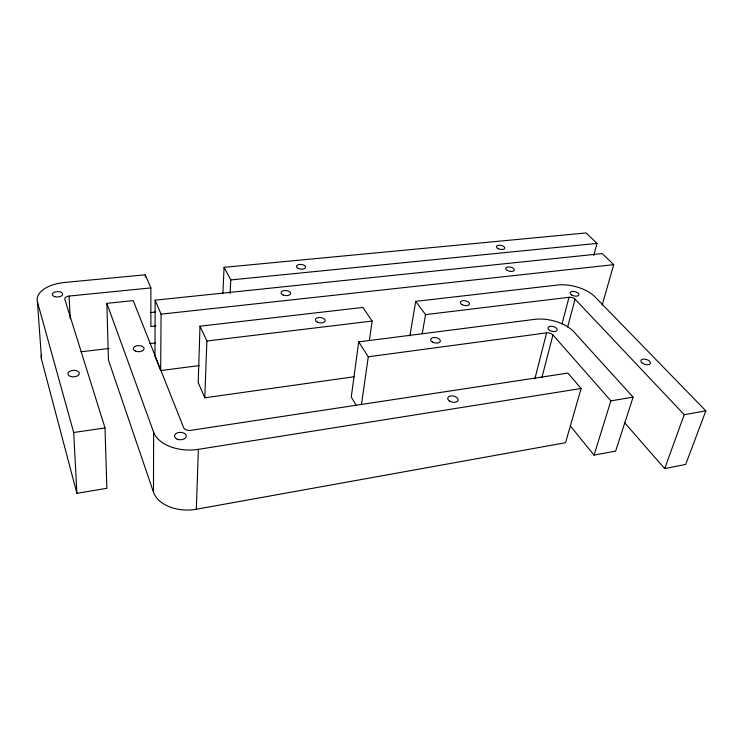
<?xml version="1.0" encoding="UTF-8"?>
<svg xmlns="http://www.w3.org/2000/svg" width="743" height="743" viewBox="0 0 743 743"><rect width="100%" height="100%" fill="white"/><g stroke="black" fill="none" stroke-linecap="round" stroke-linejoin="round"><path stroke-width="1.11" d="M150.875 287.912L69.09 296.067A5.21 2.712 -1.2 0 0 64.78 299.234L105.004 427.94L106.871 488.309L76.891 493.324L41.534 359.38L37.456 301.992A32.581 16.922 -1.2 0 1 64.734 282.442L145.303 274.799L150.875 287.912L150.866 326.539L155.863 325.963M153.476 492.163L153.625 432.194L106.871 303.358L133.229 300.627L183.632 427.68A5.814 3.622 0.6 0 0 190.7 430.364L567.912 373.097L581.119 388.496L565.525 442.717L196.338 509.252A34.847 23.191 -0.5 0 1 153.476 492.163L108.422 360.002L106.871 303.358M602.155 305.122L613.709 264.675L602.211 253.586L155.138 300.172L154.962 356.148L160.674 370.571L199.477 365.556M160.674 370.571L161.073 314.159L155.138 300.172M369.373 340.48L372.132 321.05L362.928 307.435L200.006 326.196L198.205 382.58L204.799 397.811L354.235 376.747M196.338 509.252L198.353 449.348A36.323 22.634 0.6 0 1 153.625 432.194M204.799 397.811L206.879 341L200.006 326.196M222.881 293.42L224.07 267.313L586.088 232.94L597.028 243.416L593.731 255.527M230.089 293.671L230.776 279.944L224.07 267.313M570.494 426.12L594.047 455.143L615.641 451.094L633.11 397.161L574.098 332.084A29.878 15.705 13.7 0 0 534.784 319.351L358.702 341.891L351.263 397.031L356.38 405.632M361.488 404.387L368.277 356.779L358.702 341.891M409.895 335.966L415.69 301.361L557.51 285.033A28.299 14.024 13.8 0 1 594.902 296.782L705.85 410.851L685.696 464.431L664.688 468.61L624.269 422.312M422.219 333.718L425.563 314.605L415.69 301.361M534.867 378.856L546.588 332.873A4.783 2.517 13.7 0 1 552.95 334.944L610.876 400.858L633.11 397.161M541.898 377.565L552.95 334.944M562.005 323.939L569.027 297.284A4.532 2.248 13.7 0 1 575.082 299.197L684.229 414.687L705.85 410.851M567.652 326.966L575.082 299.197M594.047 455.143L610.876 400.858M664.688 468.61L684.229 414.687M198.353 449.348L581.119 388.496M37.456 301.992L73.696 432.519L105.004 427.94M368.277 356.779L546.588 332.873M206.879 341L372.132 321.05M425.563 314.605L569.027 297.284M80.978 351.81L109.11 348.458M149.78 343.61L155.454 342.932M150.355 312.571L155.268 312.041M161.073 314.159L613.709 264.675M230.776 279.944L597.028 243.416M73.696 432.519L76.891 493.324M69.09 296.067L70.241 318.793M145.303 274.799L145.312 277.046M41.534 359.38A31.401 17.526 -2.2 0 1 41.487 354.476M498.144 248.626A4.254 2.006 11.4 0 0 504.748 248.19A4.254 2.006 11.4 0 0 498.859 245.227A4.254 2.006 11.4 0 0 498.144 248.626M298.24 268.418A4.597 2.34 5.9 0 0 305.614 267.48A4.597 2.34 5.9 0 0 299.392 264.48A4.597 2.34 5.9 0 0 298.24 268.418M70.669 376.497A5.749 3.278 -2.6 0 0 79.352 373.45A5.749 3.278 -2.6 0 0 70.799 370.813A5.749 3.278 -2.6 0 0 70.669 376.497M54.75 296.643A5.238 2.693 -1.4 0 0 62.718 294.256A5.238 2.693 -1.4 0 0 54.973 291.962A5.238 2.693 -1.4 0 0 54.75 296.643M135.663 351.179A5.424 3.056 0 0 0 144.086 348.839A5.424 3.056 0 0 0 136.257 345.904A5.424 3.056 0 0 0 135.663 351.179M449.729 401.183A5.294 3.13 11.6 0 0 458.097 400.198A5.294 3.13 11.6 0 0 450.936 395.898A5.294 3.13 11.6 0 0 449.729 401.183M177.233 439.215A5.925 3.724 0.1 0 0 186.289 436.187A5.925 3.724 0.1 0 0 177.586 432.77A5.925 3.724 0.1 0 0 177.233 439.215M283.222 295.017A4.792 2.535 5.4 0 0 290.606 293.531A4.792 2.535 5.4 0 0 283.696 290.652A4.792 2.535 5.4 0 0 283.222 295.017M507.19 270.359A4.384 2.136 11.8 0 0 514.267 270.257A4.384 2.136 11.8 0 0 508.639 266.895A4.384 2.136 11.8 0 0 507.19 270.359M642.481 363.243A4.95 2.563 16.7 0 0 650.348 363.457A4.95 2.563 16.7 0 0 644.088 359.092A4.95 2.563 16.7 0 0 642.481 363.243M462.137 304.686A4.653 2.415 10.9 0 0 469.465 304.063A4.653 2.415 10.9 0 0 463.13 300.618A4.653 2.415 10.9 0 0 462.137 304.686M317.27 322.118A4.922 2.693 6.4 0 0 325.109 320.939A4.922 2.693 6.4 0 0 318.385 317.558A4.922 2.693 6.4 0 0 317.27 322.118M571.785 295.064A4.514 2.21 13.7 0 0 578.89 294.915A4.514 2.21 13.7 0 0 572.89 291.386A4.514 2.21 13.7 0 0 571.785 295.064M432.491 342.068A4.922 2.712 10.4 0 0 440.33 341.306A4.922 2.712 10.4 0 0 433.726 337.526A4.922 2.712 10.4 0 0 432.491 342.068M549.597 330.375A4.764 2.48 13.7 0 0 557.148 330.152A4.764 2.48 13.7 0 0 550.897 326.279A4.764 2.48 13.7 0 0 549.597 330.375"/></g></svg>
